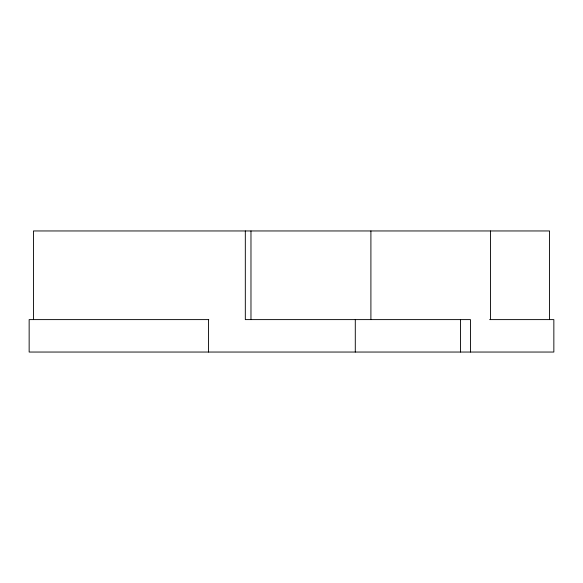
<?xml version="1.0" encoding="UTF-8"?>
<svg xmlns="http://www.w3.org/2000/svg" width="583" height="583" viewBox="0 0 583 583"><rect width="100%" height="100%" fill="white"/><g stroke="black" fill="none" stroke-linecap="round" stroke-linejoin="round"><path stroke-width="0.87" d="M208.787 319.608L29.15 319.608L29.15 352.045L553.85 352.045L553.85 319.608L489.618 319.608M549.558 319.608L549.558 230.955L33.442 230.955L33.442 319.608M490.522 230.955L490.522 319.608M470.452 352.045L470.452 319.608L245.319 319.608L245.319 230.955M460.497 319.608L460.497 352.045M370.905 230.955L370.905 319.608M355.287 319.608L355.287 352.045M250.974 230.955L250.974 319.608M208.568 319.608L208.568 352.045"/></g></svg>
